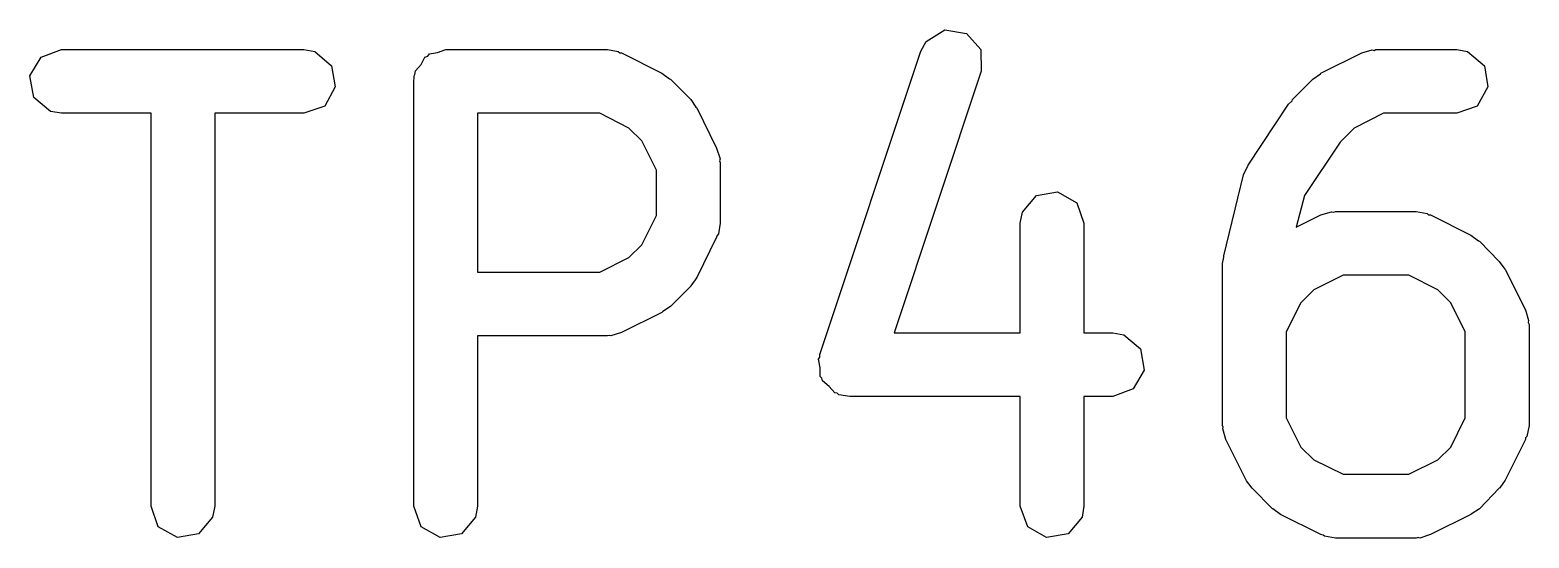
# Model space of a CAD drawing. Extents: x 93 to 212, y -133 to -50.
# Drawn here: x 112.538 to 116.068, y -114.147 to -112.951 of the extents above; entities that cross this region are included whole.
import ezdxf

# ---------------------------------------------------------------- set-up
doc = ezdxf.new("R2010")
doc.units = 0
doc.layers.add('BLACK', color=7, linetype='CONTINUOUS')

msp = doc.modelspace()

# ---------------------------------------------------------------- linework, layer by layer
at = {"layer": 'BLACK', "linetype": 'CONTINUOUS'}
for p, q in [((114.648, -112.978), (114.692, -112.951)), ((114.692, -112.951), (114.743, -112.959)), ((114.743, -112.959), (114.777, -112.997)), ((114.636, -113.001), (114.648, -112.978)), ((112.538, -113.059), (112.564, -113.015)), ((112.564, -113.015), (112.612, -112.997)), ((112.612, -112.997), (113.183, -112.997)), ((113.183, -112.997), (113.209, -113.002)), ((113.209, -113.002), (113.248, -113.035)), ((113.459, -113.032), (113.468, -113.015)), ((113.468, -113.015), (113.475, -113.013)), ((113.475, -113.013), (113.479, -113.007)), ((113.479, -113.007), (113.498, -113.004)), ((113.498, -113.004), (113.517, -112.997)), ((113.517, -112.997), (113.898, -112.997)), ((113.898, -112.997), (113.923, -113.002)), ((113.923, -113.002), (113.927, -113.005)), ((113.927, -113.005), (113.931, -113.005)), ((113.931, -113.005), (114.026, -113.053)), ((114.398, -113.715), (114.636, -113.001)), ((114.777, -112.997), (114.778, -113.048)), ((115.578, -113.053), (115.674, -113.005)), ((115.674, -113.005), (115.699, -112.998)), ((115.699, -112.998), (115.703, -112.999)), ((115.703, -112.999), (115.707, -112.997)), ((115.707, -112.997), (115.898, -112.997)), ((115.898, -112.997), (115.923, -113.002)), ((115.923, -113.002), (115.963, -113.035)), ((112.547, -113.11), (112.538, -113.059)), ((113.248, -113.035), (113.257, -113.085)), ((113.442, -113.072), (113.443, -113.063)), ((113.443, -113.059), (113.444, -113.056)), ((113.443, -113.063), (113.443, -113.059)), ((113.444, -113.056), (113.446, -113.047)), ((113.446, -113.047), (113.459, -113.032)), ((114.026, -113.053), (114.044, -113.066)), ((114.778, -113.048), (114.573, -113.664)), ((115.559, -113.067), (115.577, -113.054)), ((115.577, -113.054), (115.578, -113.053)), ((115.963, -113.035), (115.971, -113.085)), ((113.257, -113.085), (113.232, -113.13)), ((113.442, -114.072), (113.442, -113.072)), ((114.044, -113.066), (114.046, -113.067)), ((114.046, -113.067), (114.094, -113.115)), ((115.511, -113.115), (115.559, -113.067)), ((115.971, -113.085), (115.946, -113.13)), ((112.586, -113.143), (112.547, -113.11)), ((113.232, -113.13), (113.183, -113.147)), ((114.094, -113.115), (114.106, -113.133)), ((114.106, -113.133), (114.108, -113.134)), ((114.108, -113.134), (114.155, -113.229)), ((115.407, -113.269), (115.502, -113.126)), ((115.502, -113.126), (115.51, -113.118)), ((115.51, -113.118), (115.511, -113.115)), ((115.946, -113.13), (115.898, -113.147)), ((112.612, -113.147), (112.586, -113.143)), ((112.823, -113.147), (112.612, -113.147)), ((112.823, -114.072), (112.823, -113.147)), ((113.183, -113.147), (112.973, -113.147)), ((112.973, -113.147), (112.973, -114.072)), ((113.592, -113.147), (113.592, -113.521)), ((113.88, -113.147), (113.592, -113.147)), ((113.948, -113.182), (113.88, -113.147)), ((115.725, -113.147), (115.656, -113.182)), ((115.898, -113.147), (115.725, -113.147)), ((113.979, -113.212), (113.948, -113.182)), ((115.656, -113.182), (115.623, -113.215)), ((114.013, -113.281), (113.979, -113.212)), ((114.155, -113.229), (114.163, -113.254)), ((115.623, -113.215), (115.539, -113.341)), ((114.163, -113.254), (114.162, -113.259)), ((114.162, -113.259), (114.163, -113.263)), ((114.163, -113.263), (114.163, -113.406)), ((115.396, -113.292), (115.407, -113.269)), ((115.407, -113.269), (115.407, -113.269)), ((114.013, -113.388), (114.013, -113.281)), ((115.349, -113.483), (115.396, -113.292)), ((114.875, -113.38), (114.908, -113.341)), ((114.908, -113.341), (114.958, -113.332)), ((114.958, -113.332), (115.003, -113.358)), ((115.539, -113.341), (115.52, -113.415)), ((114.87, -113.406), (114.875, -113.38)), ((115.003, -113.358), (115.02, -113.406)), ((115.578, -113.386), (115.603, -113.379)), ((115.603, -113.379), (115.608, -113.38)), ((115.608, -113.38), (115.612, -113.378)), ((115.612, -113.378), (115.802, -113.378)), ((115.802, -113.378), (115.828, -113.383)), ((115.828, -113.383), (115.831, -113.386)), ((113.979, -113.457), (114.013, -113.388)), ((114.163, -113.406), (114.159, -113.431)), ((114.87, -113.664), (114.87, -113.406)), ((115.02, -113.406), (115.02, -113.664)), ((115.52, -113.415), (115.578, -113.386)), ((115.831, -113.386), (115.836, -113.386)), ((115.836, -113.386), (115.931, -113.434)), ((114.155, -113.439), (114.108, -113.534)), ((114.156, -113.435), (114.155, -113.439)), ((114.159, -113.431), (114.156, -113.435)), ((115.931, -113.434), (115.949, -113.447)), ((115.949, -113.447), (115.951, -113.448)), ((115.951, -113.448), (115.998, -113.496)), ((113.88, -113.521), (113.948, -113.487)), ((113.948, -113.487), (113.979, -113.457)), ((115.346, -113.501), (115.349, -113.486)), ((115.349, -113.486), (115.349, -113.483)), ((113.592, -113.521), (113.88, -113.521)), ((115.346, -113.882), (115.346, -113.501)), ((115.998, -113.496), (116.011, -113.514)), ((116.011, -113.514), (116.012, -113.515)), ((116.012, -113.515), (116.06, -113.61)), ((114.094, -113.554), (114.046, -113.602)), ((114.108, -113.534), (114.094, -113.553)), ((114.094, -113.553), (114.094, -113.554)), ((115.63, -113.528), (115.561, -113.563)), ((115.785, -113.528), (115.63, -113.528)), ((115.853, -113.563), (115.785, -113.528)), ((115.531, -113.593), (115.496, -113.662)), ((115.561, -113.563), (115.531, -113.593)), ((115.884, -113.593), (115.853, -113.563)), ((115.918, -113.662), (115.884, -113.593)), ((114.026, -113.616), (113.931, -113.663)), ((114.028, -113.614), (114.026, -113.616)), ((114.046, -113.602), (114.028, -113.614)), ((116.06, -113.61), (116.067, -113.635)), ((113.931, -113.663), (113.906, -113.671)), ((114.573, -113.664), (114.87, -113.664)), ((115.02, -113.664), (115.088, -113.664)), ((115.088, -113.664), (115.114, -113.669)), ((115.496, -113.662), (115.496, -113.864)), ((115.918, -113.864), (115.918, -113.662)), ((116.067, -113.635), (116.066, -113.64)), ((116.066, -113.64), (116.068, -113.644)), ((116.068, -113.644), (116.068, -113.882)), ((113.898, -113.671), (113.592, -113.671)), ((113.592, -113.671), (113.592, -114.072)), ((113.902, -113.67), (113.898, -113.671)), ((113.906, -113.671), (113.902, -113.67)), ((115.114, -113.669), (115.153, -113.702)), ((114.395, -113.726), (114.398, -113.721)), ((114.399, -113.746), (114.395, -113.726)), ((114.398, -113.721), (114.398, -113.715)), ((115.153, -113.702), (115.162, -113.752)), ((114.399, -113.767), (114.399, -113.746)), ((114.403, -113.771), (114.399, -113.767)), ((114.404, -113.777), (114.403, -113.771)), ((115.162, -113.752), (115.136, -113.796)), ((114.42, -113.79), (114.404, -113.777)), ((114.433, -113.805), (114.42, -113.79)), ((114.439, -113.806), (114.433, -113.805)), ((114.443, -113.81), (114.439, -113.806)), ((115.136, -113.796), (115.088, -113.814)), ((114.469, -113.814), (114.443, -113.81)), ((114.87, -113.814), (114.469, -113.814)), ((114.87, -114.072), (114.87, -113.814)), ((115.088, -113.814), (115.02, -113.814)), ((115.02, -113.814), (115.02, -114.072)), ((115.496, -113.864), (115.531, -113.933)), ((115.884, -113.933), (115.918, -113.864)), ((115.348, -113.886), (115.346, -113.882)), ((115.347, -113.89), (115.348, -113.886)), ((115.354, -113.915), (115.347, -113.89)), ((116.063, -113.908), (116.06, -113.911)), ((116.06, -113.911), (116.06, -113.915)), ((116.068, -113.882), (116.063, -113.908)), ((115.402, -114.011), (115.354, -113.915)), ((115.531, -113.933), (115.561, -113.963)), ((115.853, -113.963), (115.884, -113.933)), ((116.06, -113.915), (116.012, -114.011)), ((115.561, -113.963), (115.63, -113.997)), ((115.785, -113.997), (115.853, -113.963)), ((115.403, -114.012), (115.402, -114.011)), ((115.416, -114.03), (115.403, -114.012)), ((115.63, -113.997), (115.785, -113.997)), ((116.012, -114.011), (115.999, -114.029)), ((115.464, -114.078), (115.416, -114.03)), ((115.998, -114.03), (115.951, -114.078)), ((115.999, -114.029), (115.998, -114.03)), ((112.84, -114.121), (112.823, -114.072)), ((112.973, -114.072), (112.968, -114.098)), ((113.459, -114.121), (113.442, -114.072)), ((113.592, -114.072), (113.587, -114.098)), ((114.888, -114.121), (114.87, -114.072)), ((115.02, -114.072), (115.016, -114.098)), ((115.465, -114.078), (115.464, -114.078)), ((115.483, -114.092), (115.465, -114.078)), ((115.951, -114.078), (115.932, -114.091)), ((112.885, -114.146), (112.84, -114.121)), ((112.968, -114.098), (112.935, -114.137)), ((113.504, -114.146), (113.459, -114.121)), ((113.587, -114.098), (113.554, -114.137)), ((114.932, -114.146), (114.888, -114.121)), ((115.016, -114.098), (114.983, -114.137)), ((115.578, -114.139), (115.483, -114.092)), ((115.931, -114.092), (115.836, -114.139)), ((115.932, -114.091), (115.931, -114.092)), ((112.935, -114.137), (112.885, -114.146)), ((113.554, -114.137), (113.504, -114.146)), ((114.983, -114.137), (114.932, -114.146)), ((115.583, -114.14), (115.578, -114.139)), ((115.586, -114.143), (115.583, -114.14)), ((115.612, -114.147), (115.586, -114.143)), ((115.802, -114.147), (115.612, -114.147)), ((115.807, -114.146), (115.802, -114.147)), ((115.811, -114.147), (115.807, -114.146)), ((115.836, -114.139), (115.811, -114.147))]:
    msp.add_line(p, q, dxfattribs=at)

doc.saveas('drawing.dxf')
